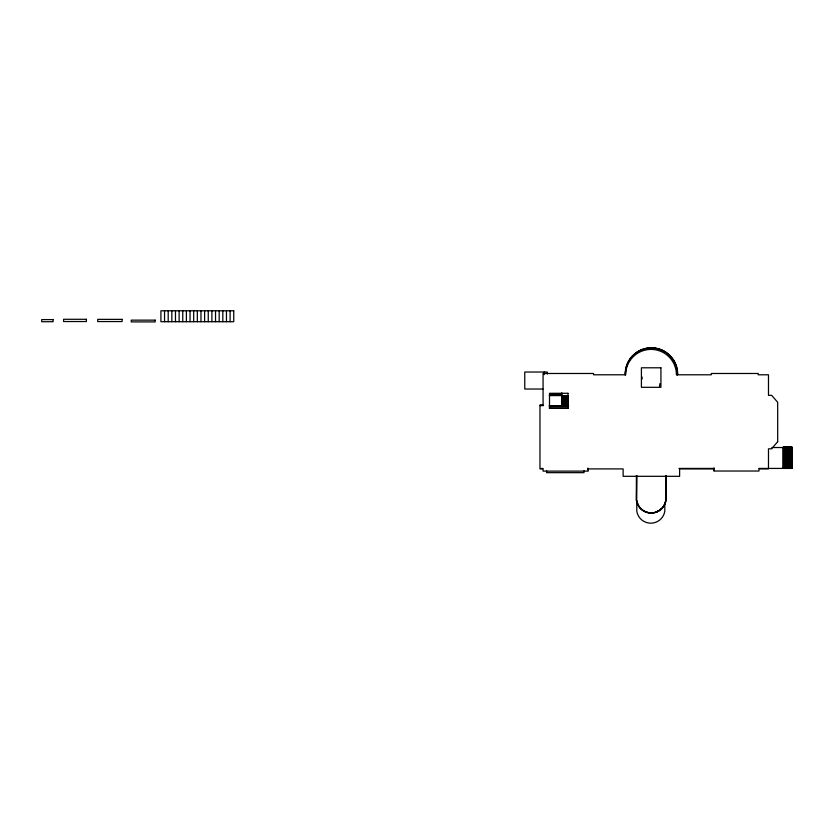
<?xml version="1.0" encoding="UTF-8"?>
<svg xmlns="http://www.w3.org/2000/svg" width="834" height="834" viewBox="0 0 834 834"><rect width="100%" height="100%" fill="white"/><g stroke="black" fill="none" stroke-linecap="round" stroke-linejoin="round"><path stroke-width="1.25" d="M664.802 503.486L664.813 511.169A14.178 14.178 0 0 1 636.79 511.169L636.79 502.235M665.668 500.431L665.668 500.431A14.616 14.616 0 0 1 636.769 500.452M665.991 475.557L665.991 500.504A14.981 14.981 0 0 1 636.405 500.504L636.405 475.557M542.913 389.03L524.763 389.03L524.763 372.027L547.271 372.027L547.271 374.018M549.491 393.752L561.814 393.752M549.491 394.68L561.814 394.68M549.304 395.597L568.371 395.597M540.432 405.355L543.361 405.355M540.224 405.647L543.215 405.647M549.262 405.783L568.59 405.783M549.304 406.075L568.538 406.075M549.262 407.993L568.496 407.993M771.877 447.535L782.99 447.535M540.661 468.479L542.871 468.479M678.928 468.427L714.102 468.427M758.982 468.427L792.3 468.427L792.3 447.17L782.99 447.17L782.99 468.427M636.436 500.473L636.769 475.557M665.959 500.473L665.626 475.557M659.59 386.236L659.454 386.059A9.591 9.591 0 0 0 659.861 383.661M791.831 447.17L791.831 468.427M791.372 447.17L791.372 468.427M790.903 447.17L790.903 468.427M790.434 447.17L790.434 468.427M789.975 447.17L789.975 468.427M789.506 447.17L789.506 468.427M789.037 447.17L789.037 468.427M788.578 447.17L788.578 468.427M788.109 447.17L788.109 468.427M787.65 447.17L787.65 468.427M787.181 447.17L787.181 468.427M786.712 447.17L786.712 468.427M786.254 447.17L786.254 468.427M785.784 447.17L785.784 468.427M785.315 447.17L785.315 468.427M784.857 447.17L784.857 468.427M784.387 447.17L784.387 468.427M783.918 447.17L783.918 468.427M783.46 447.17L783.46 468.427M714.123 467.874L714.102 470.71M665.813 475.557L665.813 500.473A14.793 14.793 0 0 1 636.592 500.473L636.592 475.557M642.065 377.02L642.065 379.053M587.866 468.093L587.866 469.803M584.019 470.751L584.019 472.659L546.593 472.659L546.593 470.637M567.829 395.597L567.829 406.075M567.287 395.597L567.287 406.075M566.734 395.597L566.734 406.075M566.192 395.597L566.192 406.075M565.64 395.597L565.64 406.075M565.098 395.597L565.098 406.075M564.545 395.597L564.545 406.075M564.003 395.597L564.003 406.075M563.45 395.597L563.45 406.075M562.908 395.597L562.908 406.075M562.366 395.597L562.366 406.075M561.814 392.835L561.814 406.075M544.216 372.027L544.216 374.612M230.101 310.79L230.101 321.716M226.462 310.79L226.462 321.716M222.824 310.79L222.824 321.716M219.175 310.79L219.175 321.716M215.537 310.79L215.537 321.716M211.899 310.79L211.899 321.716M208.25 310.79L208.25 321.716M204.611 310.79L204.611 321.716M200.973 310.79L200.973 321.716M197.324 310.79L197.324 321.716M193.686 310.79L193.686 321.716M190.048 310.79L190.048 321.716M186.399 310.79L186.399 321.716M182.761 310.79L182.761 321.716M179.122 310.79L179.122 321.716M175.474 310.79L175.474 321.716M171.835 310.79L171.835 321.716M168.197 310.79L168.197 321.716M164.548 310.79L164.548 321.716M625.26 375.019A25.969 25.969 0 0 1 671.526 357.609M672.902 359.517A25.969 25.969 0 0 1 676.53 368.055M677.062 371.516A25.969 25.969 0 0 1 677.135 375.019M625.333 374.602A26.083 26.083 0 0 1 644.213 349.165M645.38 348.852A26.083 26.083 0 0 1 650.207 348.174M653.835 348.258A26.083 26.083 0 0 1 657.442 348.852M658.61 349.165A26.083 26.083 0 0 1 665.251 352.125M668.201 354.273A26.083 26.083 0 0 1 674.873 362.842M675.373 363.937A26.083 26.083 0 0 1 677.489 374.602M625.458 374.56A26.115 26.115 0 0 1 651.562 347.893A26.115 26.115 0 0 1 677.667 374.56M647.768 512.378L647.799 512.389M650.916 512.754L651.521 513.056L650.916 512.754M644.546 511.19L644.578 511.2M663.176 506.509L663.072 507.176L663.176 506.509M641.68 509.272L641.711 509.303M777.674 441.707L771.596 448.817L768.479 448.817L768.479 468.906L758.971 468.906L758.971 471.022L713.914 471.022L713.914 468.906L679.606 468.906L679.606 476.308L623.123 476.308L623.123 468.906L588.22 468.906L588.22 471.116L543.08 471.116L543.08 468.906L539.963 468.906L539.963 405.001L543.08 405.001L543.08 373.486L593.537 373.486L593.537 374.789L625.656 374.789A25.374 25.374 0 0 1 651.041 349.404A25.374 25.374 0 0 1 676.416 374.789L711.298 374.789L711.298 373.486L758.2 373.486L758.2 374.789L768.479 374.789L768.479 395.337L771.638 395.337L777.674 402.269L777.674 441.707M660.893 509.074L660.632 509.699L660.893 509.074M639.344 506.749L639.365 506.78M658.078 511.034L657.682 511.576L658.078 511.034M637.666 503.746L637.687 503.778M233.749 310.79L160.91 310.79L160.91 321.716L233.749 321.716L233.749 310.79M86.402 319.286L63.582 319.286L63.582 321.528L86.402 321.528L86.402 319.286M122.108 319.359L97.714 319.359L97.714 321.549L122.108 321.549L122.108 319.359M53.084 319.589L41.7 319.589L41.7 321.716L53.084 321.716L53.084 319.589M155.155 320.141L131.24 320.141L131.24 321.903L155.155 321.903L155.155 320.141M660.924 367.794L641.409 367.794L641.409 387.31L660.924 387.31L660.924 367.794M567.985 393.294L549.502 393.294L549.502 408.358L567.985 408.358L567.985 393.294"/></g></svg>
